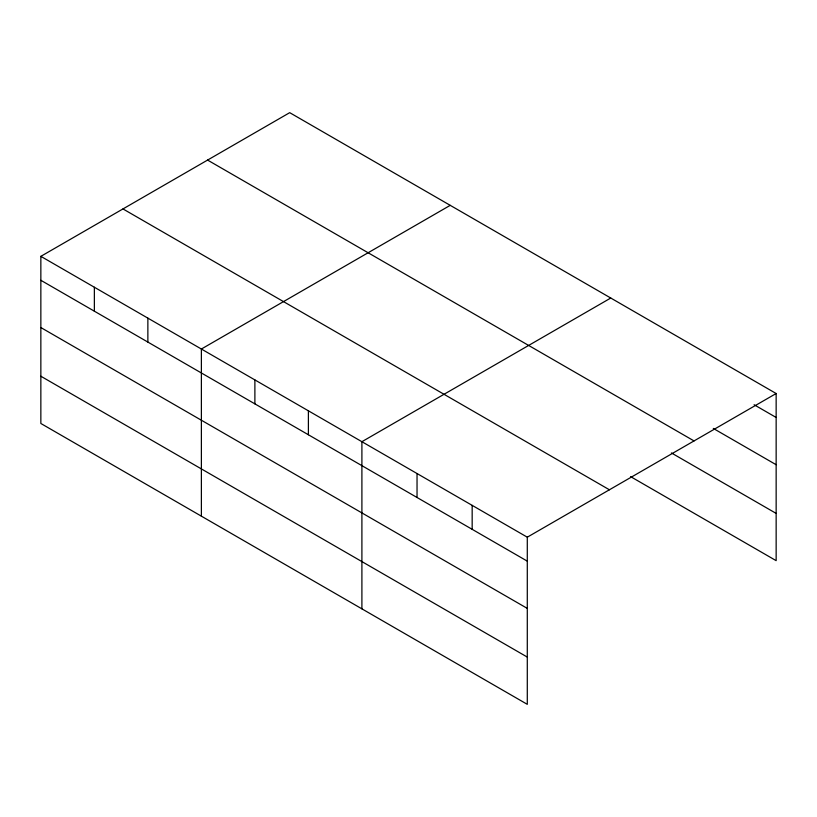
<?xml version="1.0" encoding="UTF-8"?>
<svg xmlns="http://www.w3.org/2000/svg" width="817" height="817" viewBox="0 0 817 817"><rect width="100%" height="100%" fill="white"/><g stroke="black" fill="none" stroke-linecap="round" stroke-linejoin="round"><path stroke-width="1.23" d="M40.85 256.344L527.292 537.188L527.292 704.336L40.85 423.482L40.85 256.344L289.708 112.664L776.15 393.518L776.15 560.656L630.601 476.628M450.228 205.343L201.38 349.022L201.38 516.16M610.759 298.031L361.9 441.701L361.9 608.849M527.292 537.188L776.15 393.518M754.101 404.732L776.15 417.467M713.302 428.435L776.15 464.72M207.579 160.081L694.031 440.925M671.4 452.935L776.15 513.403M122.969 208.927L609.421 489.781M40.85 280.292L527.292 561.146M40.85 327.546L527.292 608.399M40.85 376.228L527.292 657.082M472.165 505.355L472.165 529.314M417.038 473.533L417.038 497.482M308.397 410.808L308.397 434.767M254.884 379.915L254.884 403.864M147.867 318.13L147.867 342.078M94.364 287.237L94.364 311.185"/></g></svg>
